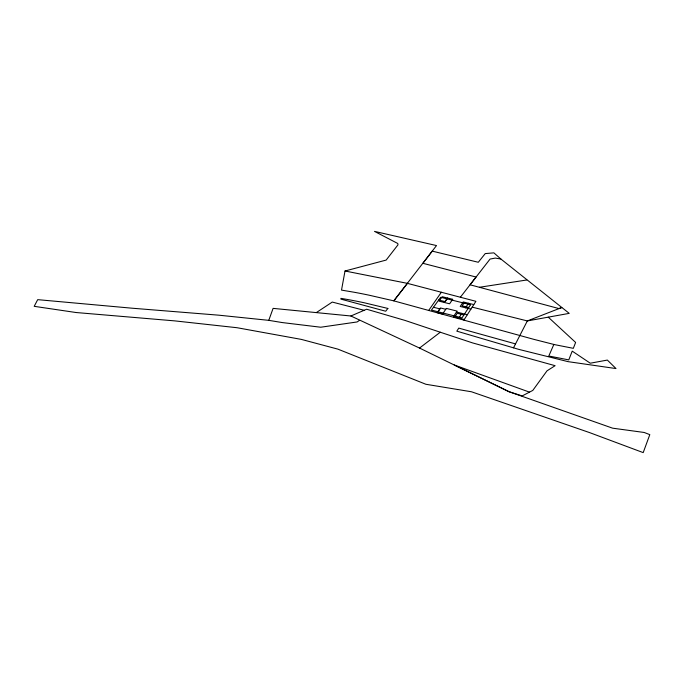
<?xml version="1.0" encoding="UTF-8"?>
<svg xmlns="http://www.w3.org/2000/svg" width="684" height="684" viewBox="0 0 684 684"><rect width="100%" height="100%" fill="white"/><g stroke="black" fill="none" stroke-linecap="round" stroke-linejoin="round"><path stroke-width="1.03" d="M463.88 320.112L475.91 301.311L407.459 283.364L393.796 300.857L436.512 245.565L374.516 231.389L397.78 243.487L397.994 244.821L386.169 260.074L345.01 271.001L341.513 290.101L354.15 292.248A346.078 210.33 1.8 0 1 369.309 295.24L393.796 300.857L533.708 339.315L554.75 344.668L573.329 348.327L575.629 342.445L548.243 317.154M268.778 320.343L273.096 308.373L350.875 315.991L419.531 348.053L509.05 391.718L612.616 428.175L644.2 432.476L649.8 434.639L643.199 452.611L589.54 432.587L471.49 391.778L425.884 384.271L337.896 349.139L301.396 339.409L237.057 327.721L174.839 320.89L76.112 312.528L34.2 306.329L37.697 299.652L132.251 308.219L218.948 315.196L268.778 320.343L282.236 322.566L320.728 327.226L357.125 321.95L359.519 320.334M553.852 344.437L548.799 356.013L568.78 359.887L572.226 351.131L590.266 363.204L607.349 360.075L616.01 368.565L568.053 361.648L518.549 349.319L456.818 331.159L458.767 328.115L515.539 343.898M513.513 347.84L527.33 320.933L561.795 307.509L559.016 308.587L470.053 284.783L490.077 259.056L495.319 258.082L500.91 259.039L569.233 313.366L527.33 320.933L472.182 307.133M458.819 318.111L461.914 313.375M465.548 307.8L468.514 303.26M455.33 316.153L457.237 313.272L463.906 314.956M463.974 303.106L462.145 305.868L468.72 307.518M428.671 310.451L441.351 292.248M444.301 302.473L447.447 298.002M438.051 311.767L440.051 308.929L433.476 307.261M447.105 298.899L445.19 301.618L438.701 299.994M460.358 297.232L476.081 277.037L422.883 263.297L432.237 251.131L478.296 262.271L485.238 253.593L493.882 252.858L500.91 259.039M419.531 348.053L440.274 332.227L472.755 342.966L555.117 365.683L547.012 370.839L532.793 390.419L522.2 395.916L509.05 391.718L454.261 364.982L529.493 392.137M316.564 312.434L332.27 302.072L364.144 310.297M350.875 315.991L366.641 309.228L405.056 320.437L440.274 332.227M479.407 287.28L526.8 279.987M345.01 271.001L407.459 283.364M473.815 304.585L463.222 301.943L460.212 306.466L470.9 309.151M445.788 309.296L440.445 307.945L437.161 312.605L442.557 313.982L446.404 308.407L457.117 311.117L453.381 316.735L464.274 319.496M456.527 312.015L467.326 314.743M470.515 304.739L462.033 317.855L431.442 310.091L440.65 297.284L470.515 304.739M452.688 299.31L449.593 303.799L439.025 301.148L442.223 296.702L452.688 299.31M387.871 308.441L385.699 311.229L340.931 299.13L340.923 298.361L347.173 299.43A323.352 195.838 1.8 0 1 364.384 302.798L387.871 308.441"/></g></svg>
